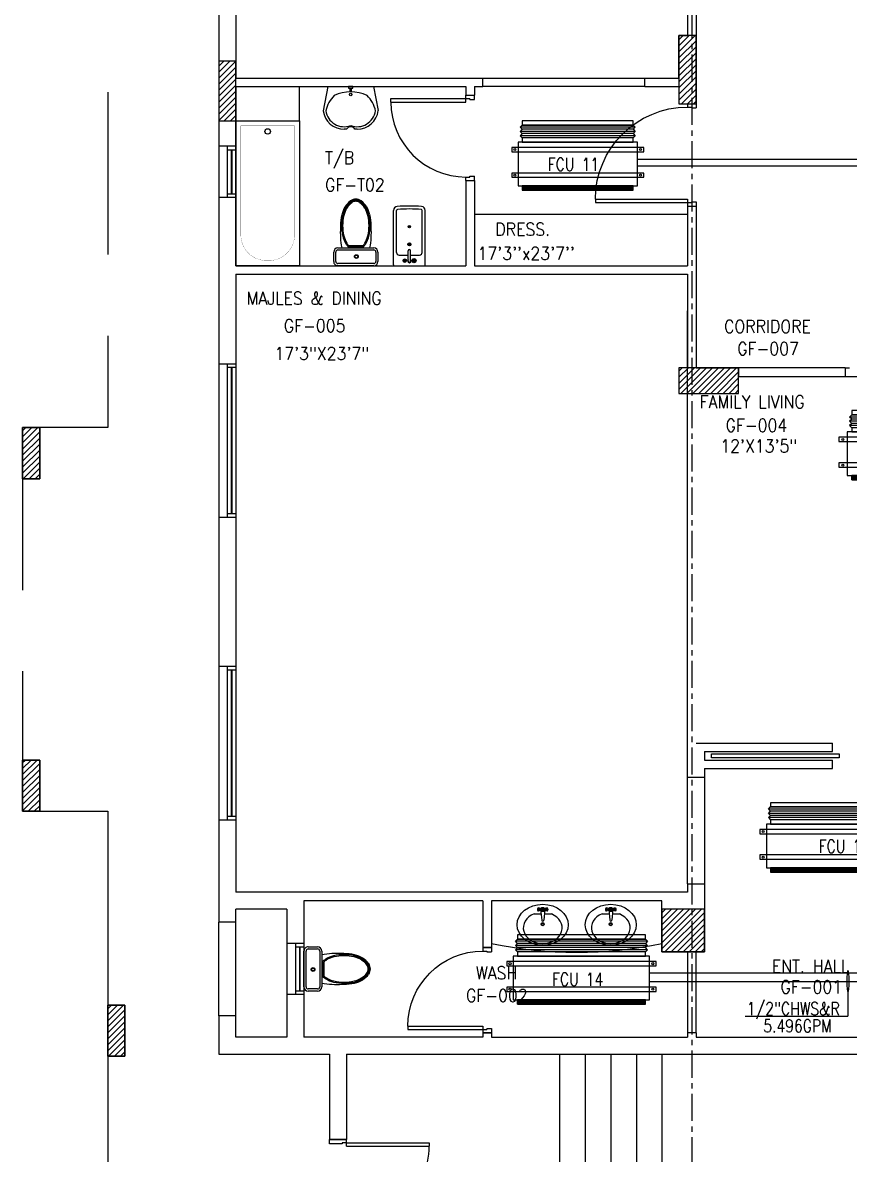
# Model space of a CAD drawing. Header units: millimetres. Extents: x -1288794 to 2153086, y -2701644 to -1335282.
# Drawn here: x 1503842 to 1513541, y -1490744 to -1477468 of the extents above; entities that cross this region are included whole.
import ezdxf

# ---------------------------------------------------------------- set-up
doc = ezdxf.new("R2010")
doc.units = ezdxf.units.MM
doc.header["$LTSCALE"] = 100
doc.linetypes.add('CENTER', pattern=[50.8, 31.75, -6.35, 6.35, -6.35])
doc.linetypes.add('DASHED2', pattern=[9.525, 6.35, -3.175])
for name, color, linetype in [('A-ANNO-TEXT', 8, 'Continuous'), ('A-DOOR', 4, 'Continuous'), ('A-FLOR-OVHD', 4, 'DASHED2'), ('A-FLOR-PFIX', 8, 'Continuous'), ('A-FLOR-SPCL', 8, 'Continuous'), ('A-GLAZ', 5, 'Continuous'), ('A-GRID', 253, 'CENTER'), ('A-WALL-FULL', 8, 'Continuous'), ('AC-CHILLED WATER TEXT', 41, 'Continuous'), ('AC-CHR', 60, 'Continuous'), ('AC-CHS', 30, 'Continuous'), ('AC-SAD TEXT', 3, 'Continuous'), ('FCU-AC', 160, 'Continuous'), ('S-COL- HACT.', 9, 'Continuous'), ('S-COL.', 8, 'Continuous')]:
    doc.layers.add(name, color=color, linetype=linetype)
doc.styles.add('ROMANS', font='romans.shx', dxfattribs={"width": 0.8})
doc.styles.add('SIMPLEX', font='simplex.shx', dxfattribs={"width": 0.8})
pattern_1 = [(45, (2628196.87, -1109556.65), (-35.355339, 35.355339), [])]

# ---------------------------------------------------------------- blocks, each defined once
blk = doc.blocks.new('D-200-DOUBLE')
for p, q in [((40, 200), (40, 1170)), ((40, 1170), (80, 1170)), ((80, 200), (80, 1170)), ((1920, 200), (1920, 1170)), ((1920, 1170), (1960, 1170)), ((1960, 200), (1960, 1170)), ((80, 200), (0, 200)), ((0, 200), (0, 0)), ((40, 200), (40, 148)), ((40, 148), (50, 148)), ((50, 148), (50, 0)), ((1920, 200), (1960, 200)), ((1950, 148), (1950, 0)), ((1960, 148), (1950, 148)), ((2000, 200), (1960, 200)), ((1960, 200), (1960, 148)), ((2000, 200), (2000, 0)), ((50, 0), (0, 0)), ((2000, 0), (1950, 0))]:
    blk.add_line(p, q)
at = {"linetype": 'Continuous'}
for centre, start, end in [((73, 242), 357.4314, 89.5378), ((1927, 242), 90.4622, 182.5686)]:
    blk.add_arc(centre, 928, start, end, dxfattribs=at)
blk = doc.blocks.new('D-120-R1')
for p, q in [((-80, 1180), (-40, 1180)), ((-80, 1180), (-80, 100)), ((-40, 1180), (-40, 55)), ((-1200, 100), (-1160, 100)), ((-1200, 100), (-1200, 0)), ((-1160, 100), (-1160, 55)), ((-1160, 55), (-1150, 55)), ((-1150, 55), (-1150, 0)), ((-80, 100), (0, 100)), ((-50, 55), (-40, 55)), ((-50, 55), (-50, 0)), ((-50, 0), (0, 0)), ((0, 100), (0, 0)), ((-1200, 0), (-1150, 0))]:
    blk.add_line(p, q)
at = {"linetype": 'Continuous'}
blk.add_arc((-80, 100), 1080, 90, 180, dxfattribs=at)
blk = doc.blocks.new('D-100-R1')
for p, q in [((-80, 980), (-80, 100)), ((-80, 980), (-40, 980)), ((-40, 980), (-40, 55)), ((-1000, 100), (-1000, 0)), ((-1000, 100), (-960, 100)), ((-960, 100), (-960, 55)), ((-960, 55), (-950, 55)), ((-950, 55), (-950, 0)), ((-80, 100), (0, 100)), ((-50, 55), (-50, 0)), ((-50, 55), (-40, 55)), ((-50, 0), (0, 0)), ((0, 100), (0, 0)), ((-1000, 0), (-950, 0))]:
    blk.add_line(p, q)
at = {"linetype": 'Continuous'}
blk.add_arc((-80, 100), 880, 90, 180, dxfattribs=at)
blk = doc.blocks.new('WC-1')
for p, q in [((-210, 0), (210, 0)), ((-260, -160), (-260, -50)), ((-235, -160), (-235, -50)), ((-210, -25), (210, -25)), ((235, -50), (235, -160)), ((260, -50), (260, -160)), ((210, -185), (-210, -185)), ((210, -210), (-210, -210)), ((91, -223), (-91, -223)), ((86, -235), (-86, -235))]:
    blk.add_line(p, q)
for radius in [22.1, 17.1]:
    blk.add_circle((-6, -107), radius)
for centre, radius, start, end in [((-210, -50), 50, 90, 180), ((-210, -50), 25, 90, 180), ((210, -50), 50, 360, 90), ((210, -50), 25, 360, 90), ((-210, -160), 50, 180, 270), ((-210, -160), 25, 180, 270), ((722, -383), 904, 168.9529, 184.0632), ((178, -428), 341, 149.8586, 166.4766), ((178, -428), 328, 149.8586, 166.4766), ((69, -365), 214, 138.4152, 149.8586), ((69, -365), 201, 139.9943, 149.8586), ((-69, -365), 201, 30.1414, 40.0057), ((-69, -365), 214, 30.1414, 41.5848), ((-178, -428), 328, 13.5234, 30.1414), ((-178, -428), 341, 13.5234, 30.1414), ((210, -160), 25, 270, 360), ((210, -160), 50, 270, 360), ((352, -470), 520, 166.4766, 180), ((352, -470), 507, 166.4766, 180), ((-352, -470), 507, 360, 13.5234), ((-352, -470), 520, 360, 13.5234), ((352, -470), 532, 177.5541, 180), ((352, -470), 532, 180, 193.5234), ((352, -470), 520, 180, 193.5234), ((352, -470), 507, 180, 193.5234), ((-352, -470), 507, 346.4766, 360), ((-352, -470), 520, 346.4766, 360), ((-352, -470), 532, 346.4766, 360), ((-352, -470), 532, 360, 2.4459), ((178, -512), 353, 193.5234, 210.1414), ((178, -512), 341, 193.5234, 210.1414), ((178, -512), 328, 193.5234, 210.1414), ((-178, -512), 328, 329.8586, 346.4766), ((-178, -512), 341, 329.8586, 346.4766), ((-178, -512), 353, 329.8586, 346.4766), ((69, -575), 226, 210.1414, 234.4972), ((69, -575), 214, 210.1414, 234.4972), ((69, -575), 201, 210.1414, 234.4972), ((0, -672), 108, 234.4972, 270), ((0, -672), 95.9, 234.4972, 270), ((0, -672), 83.4, 234.4972, 270), ((0, -672), 83.4, 270, 305.5028), ((0, -672), 95.9, 270, 305.5028), ((0, -672), 108, 270, 305.5028), ((-69, -575), 201, 305.5028, 329.8586), ((-69, -575), 214, 305.5028, 329.8586), ((-69, -575), 226, 305.5028, 329.8586)]:
    blk.add_arc(centre, radius, start, end)
at = {"linetype": 'Continuous', "ltscale": 50}
blk.add_arc((-722, -383), 904, 355.9368, 11.0471, dxfattribs=at)
blk = doc.blocks.new('BIDET-1')
for p, q in [((175, 0), (-175, 0)), ((-185, -10), (-185, -649)), ((-15, -125), (-120, -125)), ((-39, -59), (-69, -59)), ((-54, -44), (-54, -74)), ((-15, -54), (-15, -174)), ((15, -54), (15, -174)), ((120, -125), (15, -125)), ((39, -59), (69, -59)), ((54, -44), (54, -74)), ((185, -10), (185, -649)), ((-150, -155), (-150, -649)), ((12, -250), (-12, -250)), ((-9, -259), (9, -241)), ((-9, -241), (9, -259)), ((0, -238), (0, -262)), ((150, -155), (150, -649))]:
    blk.add_line(p, q)
for centre, radius in [((-54, -59), 25), ((-54, -59), 20), ((-54, -59), 15.2), ((-54, -59), 10.2), ((54, -59), 20), ((54, -59), 15.2), ((54, -59), 10.2), ((0, -250), 17.5), ((0, -250), 12.5), ((0, -457), 12.5), ((0, -457), 10)]:
    blk.add_circle(centre, radius)
for centre, radius, start, end in [((-175, -10), 10, 90, 180), ((175, -10), 10, 0, 90), ((-120, -155), 30, 90, 180), ((0, -54), 20, 318.5904, 221.4096), ((0, -54), 15, 0, 180), ((120, -155), 30, 0, 90), ((0, -174), 15, 180, 0), ((-140, -649), 45, 180, 265.2062), ((-140, -649), 10, 180, 265.2062), ((0, 1020), 1685, 265.2062, 274.7938), ((140, -649), 10, 274.7938, 0), ((140, -649), 45, 274.7938, 0), ((0, 1020), 1720, 265.2062, 274.7938)]:
    blk.add_arc(centre, radius, start, end)
blk = doc.blocks.new('LAV-4')
for p, q in [((-266, 0), (-322, -283)), ((-266, 0), (268, 0)), ((268, 0), (324, -280)), ((-48, -500), (-75, -500)), ((75, -500), (50, -500))]:
    blk.add_line(p, q)
for points in [[(-25, 0), (-25, -18), (25, -18), (25, 0)], [(-9, -20), (-9, -57), (8, -57), (8, -20)]]:
    blk.add_lwpolyline(points, close=True)
blk.add_circle((0, -91), 15.4)
for centre, radius, start, end in [((74, -366), 375, 135.3333, 167.1432), ((0, -539), 477, 66.1261, 113.874), ((-74, -366), 375, 12.5199, 44.6667), ((-75, -250), 250, 187.6784, 270), ((-75, -250), 220, 188.5814, 289.9523), ((75, -250), 220, 250.0878, 350.8515), ((75, -250), 250, 270, 353.0121), ((1, -527), 55.9, 28.7827, 151.2173), ((50, -499), 0, 238.1883, 0)]:
    blk.add_arc(centre, radius, start, end)
blk = doc.blocks.new('BT-2')
blk.add_lwpolyline([(0, 750), (1700, 750), (1700, 0), (0, 0)], close=True)
at = {"const_width": 2}
blk.add_lwpolyline([(60, 690), (1340, 690, -0.414214), (1640, 390), (1640, 360, -0.414214), (1340, 60), (60, 60)], format="xyb", close=True, dxfattribs=at)
blk.add_circle((125, 375), 31.9)
blk = doc.blocks.new('W-180')
for p, q in [((1800, 100), (0, 100)), ((1800, 0), (0, 0)), ((40, 0), (40, 100)), ((1760, 100), (1760, 0))]:
    blk.add_line(p, q)
at = {"linetype": 'Continuous'}
for p, q in [((1760, 53), (40, 53)), ((1760, 47), (40, 47))]:
    blk.add_line(p, q, dxfattribs=at)
blk = doc.blocks.new('W-60')
for p, q in [((600, 100), (0, 100)), ((600, 0), (0, 0)), ((40, 0), (40, 100)), ((560, 100), (560, 0))]:
    blk.add_line(p, q)
at = {"linetype": 'Continuous'}
for p, q in [((560, 53), (40, 53)), ((560, 47), (40, 47))]:
    blk.add_line(p, q, dxfattribs=at)
blk = doc.blocks.new('LAV-2')
for p, q in [((-21, 393), (-55, 399)), ((-1, 363), (-1, 399)), ((53, 399), (20, 393)), ((-102, 330), (-23, 330)), ((-21, 369), (-55, 363)), ((-24, 385), (-49, 381)), ((-24, 377), (-49, 381)), ((-25, 381), (-13, 258)), ((-19, 381), (17, 381)), ((23, 381), (11, 257)), ((53, 363), (20, 369)), ((21, 329), (101, 329)), ((47, 381), (23, 385)), ((47, 381), (23, 376))]:
    blk.add_line(p, q)
for centre, radius in [((-1, 381), 24), ((-1, 381), 18), ((-1, 209), 18), ((-1, 209), 13.2)]:
    blk.add_circle(centre, radius)
blk.add_arc((-1, 257), 12, 179.8053, 359.8053)
for centre, major_axis, ratio in [((-1, 202), (-300, 1), 0.8), ((53, 381), (0.1, 18), 0.333333)]:
    blk.add_ellipse(centre, major_axis=major_axis, ratio=ratio)
at = {"extrusion": (0, 0, -1)}
blk.add_ellipse((-55, 381), major_axis=(0.1, 18), ratio=0.333333, dxfattribs=at)
blk.add_ellipse((-1, 166), major_axis=(-228, 1), ratio=0.8, start_param=5.174, end_param=10.533963)
for points, knots in [([(-55, 365), (-55, 366), (-55, 366), (-55, 366), (-55, 366), (-56, 367), (-56, 368), (-57, 370), (-57, 371), (-58, 374), (-58, 375), (-58, 379), (-58, 381), (-58, 386), (-58, 388), (-57, 392), (-57, 393), (-56, 394), (-56, 395), (-55, 396), (-55, 396), (-55, 396), (-55, 397), (-55, 397)], [3.378318, 3.378318, 3.378318, 3.378318, 3.519844, 3.519844, 3.66137, 3.66137, 3.925951, 3.925951, 4.190531, 4.190531, 4.455112, 4.455112, 4.86737, 4.86737, 5.279628, 5.279628, 5.565785, 5.565785, 5.785568, 5.785568, 5.957, 5.957, 6.04646, 6.04646, 6.04646, 6.04646]), ([(-55, 397), (-55, 397), (-54, 396), (-54, 396), (-54, 396), (-53, 395), (-53, 394), (-52, 392), (-52, 391), (-52, 388), (-51, 387), (-51, 383), (-51, 381), (-51, 376), (-52, 374), (-52, 370), (-53, 369), (-53, 368), (-54, 367), (-54, 366), (-54, 366), (-55, 366), (-55, 365), (-55, 365)], [0.236726, 0.236726, 0.236726, 0.236726, 0.378252, 0.378252, 0.519778, 0.519778, 0.784358, 0.784358, 1.048939, 1.048939, 1.313519, 1.313519, 1.725777, 1.725777, 2.138035, 2.138035, 2.424192, 2.424192, 2.643976, 2.643976, 2.815407, 2.815407, 2.904867, 2.904867, 2.904867, 2.904867]), ([(53, 396), (53, 396), (53, 396), (53, 396), (53, 395), (52, 394), (52, 394), (51, 392), (51, 390), (50, 388), (50, 386), (50, 383), (50, 380), (50, 376), (50, 373), (51, 370), (51, 369), (52, 367), (52, 367), (53, 366), (53, 365), (53, 365), (53, 365), (53, 365)], [0.236726, 0.236726, 0.236726, 0.236726, 0.378252, 0.378252, 0.519778, 0.519778, 0.784358, 0.784358, 1.048939, 1.048939, 1.313519, 1.313519, 1.725777, 1.725777, 2.138035, 2.138035, 2.424192, 2.424192, 2.643976, 2.643976, 2.815407, 2.815407, 2.904867, 2.904867, 2.904867, 2.904867]), ([(53, 365), (53, 365), (53, 365), (54, 366), (54, 366), (55, 367), (55, 368), (56, 370), (56, 371), (56, 373), (57, 375), (57, 379), (57, 381), (57, 386), (56, 388), (56, 391), (55, 392), (55, 394), (54, 395), (54, 396), (54, 396), (54, 396), (53, 396), (53, 396)], [3.378318, 3.378318, 3.378318, 3.378318, 3.519844, 3.519844, 3.66137, 3.66137, 3.925951, 3.925951, 4.190531, 4.190531, 4.455112, 4.455112, 4.86737, 4.86737, 5.279628, 5.279628, 5.565785, 5.565785, 5.785568, 5.785568, 5.957, 5.957, 6.04646, 6.04646, 6.04646, 6.04646])]:
    blk.add_open_spline(points, degree=3, knots=knots)
blk = doc.blocks.new('fcu 3.5 tr')
at = {"layer": 'FCU-AC'}
h = blk.add_hatch(dxfattribs=at)
h.set_pattern_fill('NET', color=3)
h.paths.add_polyline_path([(100970, -1580238), (99070, -1580238), (99070, -1580288), (100970, -1580288)])
for p, q in [((99045, -1579550), (99070, -1579525)), ((100995, -1579550), (99045, -1579550)), ((99045, -1579550), (99070, -1579575)), ((99045, -1579600), (99070, -1579575)), ((100970, -1579525), (99070, -1579525)), ((100970, -1579575), (99070, -1579575)), ((100970, -1579575), (99070, -1579575)), ((100995, -1579550), (100970, -1579525)), ((100995, -1579550), (100970, -1579575)), ((100995, -1579600), (100970, -1579575)), ((100995, -1579600), (99045, -1579600)), ((99045, -1579600), (99070, -1579625)), ((99045, -1579650), (99070, -1579625)), ((100995, -1579650), (99045, -1579650)), ((99045, -1579650), (99070, -1579675)), ((100970, -1579625), (99070, -1579625)), ((100970, -1579625), (99070, -1579625)), ((100995, -1579600), (100970, -1579625)), ((100995, -1579650), (100970, -1579625)), ((100995, -1579650), (100970, -1579675))]:
    blk.add_line(p, q, dxfattribs=at)
at = {"layer": 'FCU-AC', "color": 1}
for p, q in [((100970, -1579475), (99070, -1579475)), ((99070, -1579475), (99070, -1579525)), ((99070, -1579525), (100970, -1579525)), ((100970, -1579525), (100970, -1579475)), ((100970, -1579675), (99070, -1579675)), ((99070, -1579675), (99070, -1579725)), ((100970, -1579725), (100970, -1579675)), ((99070, -1579725), (100970, -1579725))]:
    blk.add_line(p, q, dxfattribs=at)
at = {"layer": 'FCU-AC', "color": 6}
for points in [[(98945, -1579838), (101095, -1579838), (101095, -1579788), (98945, -1579788)], [(98945, -1580138), (101095, -1580138), (101095, -1580088), (98945, -1580088)]]:
    blk.add_lwpolyline(points, close=True, dxfattribs=at)
at = {"layer": 'FCU-AC'}
blk.add_lwpolyline([(99020, -1580238), (101020, -1580238), (101020, -1579725), (99020, -1579725)], close=True, dxfattribs=at)
at = {"layer": 'FCU-AC', "color": 3}
blk.add_lwpolyline([(99070, -1580288), (100970, -1580288), (100970, -1580238), (99070, -1580238)], close=True, dxfattribs=at)
at = {"layer": 'FCU-AC', "color": 6}
for centre in [(98982, -1579813), (101057, -1579813), (98982, -1580113), (101057, -1580113)]:
    blk.add_circle(centre, 12.5, dxfattribs=at)
blk = doc.blocks.new('fcu 2.5 tr')
h = blk.add_hatch()
h.set_pattern_fill('NET', color=3)
h.paths.add_polyline_path([(83172, -1587743), (81672, -1587743), (81672, -1587793), (83172, -1587793)])
at = {"layer": 'FCU-AC', "color": 1}
for p, q in [((83172, -1586980), (81672, -1586980)), ((81672, -1586980), (81672, -1587030)), ((83172, -1587030), (83172, -1586980)), ((81672, -1587030), (83172, -1587030)), ((83172, -1587180), (81672, -1587180)), ((81672, -1587180), (81672, -1587230)), ((81672, -1587230), (83172, -1587230)), ((83172, -1587230), (83172, -1587180))]:
    blk.add_line(p, q, dxfattribs=at)
at = {"layer": 'FCU-AC'}
for p, q in [((81672, -1587030), (81647, -1587055)), ((83197, -1587055), (81647, -1587055)), ((81672, -1587080), (81647, -1587055)), ((81672, -1587080), (81647, -1587105)), ((83197, -1587105), (81647, -1587105)), ((81672, -1587130), (81647, -1587105)), ((81672, -1587130), (81647, -1587155)), ((83197, -1587155), (81647, -1587155)), ((81672, -1587180), (81647, -1587155)), ((83172, -1587030), (81672, -1587030)), ((83172, -1587080), (81672, -1587080)), ((83172, -1587080), (81672, -1587080)), ((83172, -1587130), (81672, -1587130)), ((83172, -1587130), (81672, -1587130)), ((83197, -1587055), (83172, -1587030)), ((83197, -1587055), (83172, -1587080)), ((83197, -1587105), (83172, -1587080)), ((83197, -1587105), (83172, -1587130)), ((83197, -1587155), (83172, -1587130)), ((83197, -1587155), (83172, -1587180))]:
    blk.add_line(p, q, dxfattribs=at)
blk.add_lwpolyline([(81622, -1587743), (83222, -1587743), (83222, -1587230), (81622, -1587230)], close=True, dxfattribs=at)
at = {"layer": 'FCU-AC', "color": 6}
for points in [[(81547, -1587343), (83297, -1587343), (83297, -1587293), (81547, -1587293)], [(81547, -1587643), (83297, -1587643), (83297, -1587593), (81547, -1587593)]]:
    blk.add_lwpolyline(points, close=True, dxfattribs=at)
at = {"layer": 'FCU-AC', "color": 3}
blk.add_lwpolyline([(81672, -1587793), (83172, -1587793), (83172, -1587743), (81672, -1587743)], close=True, dxfattribs=at)
at = {"layer": 'FCU-AC', "color": 6}
for centre in [(81584, -1587318), (83259, -1587318), (81584, -1587618), (83259, -1587618)]:
    blk.add_circle(centre, 12.5, dxfattribs=at)
blk = doc.blocks.new('fcu 2 tr')
h = blk.add_hatch()
h.set_pattern_fill('NET', color=3)
h.paths.add_polyline_path([(80954, -1588493), (79654, -1588493), (79654, -1588543), (80954, -1588543)])
at = {"layer": 'FCU-AC'}
for p, q in [((79654, -1587780), (79629, -1587805)), ((80979, -1587805), (79629, -1587805)), ((79654, -1587830), (79629, -1587805)), ((80954, -1587780), (79654, -1587780)), ((80954, -1587780), (80979, -1587805)), ((80954, -1587830), (80979, -1587805)), ((79654, -1587830), (79629, -1587855)), ((80979, -1587855), (79629, -1587855)), ((79654, -1587880), (79629, -1587855)), ((79654, -1587880), (79629, -1587905)), ((80979, -1587905), (79629, -1587905)), ((79654, -1587930), (79629, -1587905)), ((80954, -1587830), (79654, -1587830)), ((80954, -1587830), (79654, -1587830)), ((80954, -1587880), (79654, -1587880)), ((80954, -1587880), (79654, -1587880)), ((80954, -1587830), (80979, -1587855)), ((80954, -1587880), (80979, -1587855)), ((80954, -1587880), (80979, -1587905)), ((80954, -1587930), (80979, -1587905))]:
    blk.add_line(p, q, dxfattribs=at)
at = {"layer": 'FCU-AC', "color": 1}
for p, q in [((80954, -1587730), (79654, -1587730)), ((79654, -1587730), (79654, -1587780)), ((79654, -1587780), (80954, -1587780)), ((80954, -1587780), (80954, -1587730)), ((80954, -1587930), (79654, -1587930)), ((79654, -1587930), (79654, -1587980)), ((80954, -1587980), (80954, -1587930)), ((79654, -1587980), (80954, -1587980))]:
    blk.add_line(p, q, dxfattribs=at)
at = {"layer": 'FCU-AC', "color": 6}
for points in [[(79529, -1588093), (81079, -1588093), (81079, -1588043), (79529, -1588043)], [(79529, -1588393), (81079, -1588393), (81079, -1588343), (79529, -1588343)]]:
    blk.add_lwpolyline(points, close=True, dxfattribs=at)
at = {"layer": 'FCU-AC'}
blk.add_lwpolyline([(79604, -1588493), (81004, -1588493), (81004, -1587980), (79604, -1587980)], close=True, dxfattribs=at)
at = {"layer": 'FCU-AC', "color": 3}
blk.add_lwpolyline([(79654, -1588543), (80954, -1588543), (80954, -1588493), (79654, -1588493)], close=True, dxfattribs=at)
at = {"layer": 'FCU-AC', "color": 6}
for centre in [(79566, -1588068), (81041, -1588068), (79566, -1588368), (81041, -1588368)]:
    blk.add_circle(centre, 12.5, dxfattribs=at)
blk = doc.blocks.new('fcu-1    1.5 tr')
h = blk.add_hatch()
h.set_pattern_fill('NET', color=3)
h.paths.add_polyline_path([(78733, -1589179), (77733, -1589179), (77733, -1589229), (78733, -1589229)])
at = {"color": 3}
blk.add_lwpolyline([(77733, -1589229), (78733, -1589229), (78733, -1589179), (77733, -1589179)], close=True, dxfattribs=at)
at = {"layer": 'FCU-AC', "color": 5}
for p, q in [((77733, -1588466), (77708, -1588491)), ((78758, -1588491), (78733, -1588466)), ((78758, -1588491), (77708, -1588491)), ((77733, -1588516), (77708, -1588491)), ((77733, -1588516), (77708, -1588541)), ((78758, -1588541), (77708, -1588541)), ((77733, -1588566), (77708, -1588541)), ((77733, -1588566), (77708, -1588591)), ((78758, -1588591), (77708, -1588591)), ((77733, -1588616), (77708, -1588591)), ((78733, -1588516), (77733, -1588516)), ((78733, -1588566), (77733, -1588566)), ((78758, -1588491), (78733, -1588516)), ((78758, -1588541), (78733, -1588516)), ((78758, -1588541), (78733, -1588566)), ((78758, -1588591), (78733, -1588566)), ((78758, -1588591), (78733, -1588616))]:
    blk.add_line(p, q, dxfattribs=at)
at = {"layer": 'FCU-AC', "color": 1}
for p, q in [((78733, -1588416), (77733, -1588416)), ((77733, -1588416), (77733, -1588466)), ((77733, -1588466), (78733, -1588466)), ((78733, -1588466), (78733, -1588416)), ((78733, -1588616), (77733, -1588616)), ((77733, -1588616), (77733, -1588666)), ((78733, -1588666), (78733, -1588616)), ((77733, -1588666), (78733, -1588666))]:
    blk.add_line(p, q, dxfattribs=at)
at = {"layer": 'FCU-AC'}
for p, q in [((78733, -1588466), (77733, -1588466)), ((78788, -1588666), (77678, -1588666)), ((77678, -1588666), (77678, -1589179)), ((78788, -1589179), (78788, -1588666)), ((77678, -1589179), (78788, -1589179))]:
    blk.add_line(p, q, dxfattribs=at)
at = {"layer": 'FCU-AC', "color": 2}
for p, q in [((78733, -1588516), (77733, -1588516)), ((78733, -1588566), (77733, -1588566))]:
    blk.add_line(p, q, dxfattribs=at)
at = {"layer": 'FCU-AC', "color": 6}
for points in [[(77583, -1588779), (78883, -1588779), (78883, -1588729), (77583, -1588729)], [(77583, -1589079), (78883, -1589079), (78883, -1589029), (77583, -1589029)]]:
    blk.add_lwpolyline(points, close=True, dxfattribs=at)
for centre in [(77629, -1588755), (78837, -1588755), (77629, -1589055), (78837, -1589055)]:
    blk.add_circle(centre, 12.5, dxfattribs=at)

msp = doc.modelspace()

# ---------------------------------------------------------------- hatches: boundary and pattern name
at = {"layer": 'S-COL- HACT.', "linetype": 'Continuous', "ltscale": 3}
h = msp.add_hatch(dxfattribs=at)
h.set_pattern_fill('ANSI31', color=256, scale=400, style=0)
h.set_pattern_definition(pattern_1)
h.paths.add_polyline_path([(1511741.7, -1478418.6), (1511741.7, -1477618.6), (1511541.7, -1477618.6), (1511541.7, -1478418.6)])
h = msp.add_hatch(dxfattribs=at)
h.set_pattern_fill('ANSI31', color=256, scale=400, style=0)
h.set_pattern_definition(pattern_1)
h.paths.add_polyline_path([(1506141.7, -1477918.6), (1506141.7, -1478618.6), (1506341.7, -1478618.6), (1506341.7, -1477918.6)])
h = msp.add_hatch(dxfattribs=at)
h.set_pattern_fill('ANSI31', color=256, scale=400, style=0)
h.set_pattern_definition(pattern_1)
h.paths.add_polyline_path([(1512241.7, -1481518.6), (1511541.7, -1481518.6), (1511541.7, -1481818.6), (1512241.7, -1481818.6)])
h = msp.add_hatch(dxfattribs=at)
h.set_pattern_fill('ANSI31', color=256, scale=400, style=0)
h.set_pattern_definition(pattern_1)
h.paths.add_polyline_path([(1503841.7, -1482218.6), (1503841.7, -1482818.6), (1504041.7, -1482818.6), (1504041.7, -1482218.6)])
h = msp.add_hatch(dxfattribs=at)
h.set_pattern_fill('ANSI31', color=256, scale=400, style=0)
h.set_pattern_definition(pattern_1)
h.paths.add_polyline_path([(1503841.7, -1486118.6), (1503841.7, -1486718.6), (1504041.7, -1486718.6), (1504041.7, -1486118.6)])
h = msp.add_hatch(dxfattribs=at)
h.set_pattern_fill('ANSI31', color=256, scale=400, style=0)
h.set_pattern_definition(pattern_1)
h.paths.add_polyline_path([(1511341.7, -1488368.6), (1511841.7, -1488368.6), (1511841.7, -1487868.6), (1511341.7, -1487868.6)])
h = msp.add_hatch(dxfattribs=at)
h.set_pattern_fill('ANSI31', color=256, scale=400, style=0)
h.set_pattern_definition(pattern_1)
h.paths.add_polyline_path([(1511341.7, -1488368.6), (1511841.7, -1488368.6), (1511841.7, -1487868.6), (1511341.7, -1487868.6)])
h = msp.add_hatch(dxfattribs=at)
h.set_pattern_fill('ANSI31', color=256, scale=400, style=0)
h.set_pattern_definition(pattern_1)
h.paths.add_polyline_path([(1504841.7, -1488993.6), (1504841.7, -1489593.6), (1505041.7, -1489593.6), (1505041.7, -1488993.6)])

# ---------------------------------------------------------------- linework, layer by layer
for p, q in [((1506341.7, -1478118.6), (1508978.2, -1478118.6)), ((1511641.7, -1479718.6), (1509141.7, -1479718.6)), ((1509141.7, -1480318.6), (1511641.7, -1480318.6)), ((1511641.7, -1486318.6), (1511641.7, -1480850))]:
    msp.add_line(p, q)
at = {"layer": 'A-DOOR', "ltscale": 3}
msp.add_lwpolyline([(1511921.6, -1486093.6), (1511921.6, -1486043.6), (1513421.6, -1486043.6), (1513421.6, -1486093.6), (1511921.6, -1486093.6)], dxfattribs=at)
at = {"layer": 'A-FLOR-OVHD', "linetype": 'Continuous', "ltscale": 3}
for p, q in [((1509241.7, -1478118.6), (1511141.7, -1478118.6)), ((1511141.7, -1478218.6), (1509241.7, -1478218.6)), ((1513491.7, -1481518.6), (1512241.7, -1481518.6)), ((1512241.7, -1481618.6), (1513491.7, -1481618.6)), ((1511641.7, -1487568.6), (1511641.7, -1486318.6)), ((1511841.7, -1486318.6), (1511841.7, -1487568.6)), ((1503841.7, -1486718.6), (1504841.7, -1486718.6)), ((1503841.7, -1486718.6), (1504841.7, -1486718.6)), ((1504841.7, -1486718.6), (1504841.7, -1496418.6)), ((1504841.7, -1486718.6), (1504841.7, -1496418.6)), ((1511641.7, -1488368.6), (1511641.7, -1489318.6)), ((1511741.7, -1489318.6), (1511741.7, -1488368.6))]:
    msp.add_line(p, q, dxfattribs=at)
at = {"layer": 'A-FLOR-OVHD', "ltscale": 3}
msp.add_lwpolyline([(1527441.7, -1472568.6), (1519041.7, -1472568.6), (1519041.7, -1473868.6), (1517741.7, -1473868.6), (1517741.7, -1472568.6), (1513441.7, -1472568.6), (1513441.7, -1472968.6), (1511741.7, -1472968.6), (1511741.7, -1472568.6), (1504841.7, -1472568.6), (1504841.7, -1482218.6), (1503841.7, -1482218.6), (1503841.7, -1486718.6)], dxfattribs=at)
at = {"layer": 'A-FLOR-PFIX', "ltscale": 3}
msp.add_line((1507091.7, -1478618.6), (1507091.7, -1478218.6), dxfattribs=at)
at = {"layer": 'A-FLOR-SPCL', "ltscale": 3}
for p, q in [((1510141.7, -1489568.6), (1510141.7, -1491568.6)), ((1510441.7, -1489568.6), (1510441.7, -1491568.6)), ((1510741.7, -1489568.6), (1510741.7, -1491568.6)), ((1511041.7, -1489568.6), (1511041.7, -1491568.6)), ((1511341.7, -1489568.6), (1511341.7, -1491568.6))]:
    msp.add_line(p, q, dxfattribs=at)
msp.add_arc((1510341.7, -1483551.9), 4821.5, 258.02979, 281.97021, dxfattribs=at)
at = {"layer": 'A-GLAZ', "ltscale": 3}
for p, q in [((1506141.7, -1478918.6), (1506141.7, -1479518.6)), ((1506141.7, -1481468.6), (1506141.7, -1483268.6)), ((1506141.7, -1485018.6), (1506141.7, -1486818.6)), ((1506141.7, -1489118.6), (1506141.7, -1488018.6)), ((1506341.7, -1489118.6), (1506341.7, -1488018.6)), ((1506941.7, -1488268.6), (1506941.7, -1488868.6))]:
    msp.add_line(p, q, dxfattribs=at)
at = {"layer": 'A-GRID', "ltscale": 0.1}
msp.add_line((1511691.7, -1465142.6), (1511691.7, -1513277), dxfattribs=at)
at = {"layer": 'A-WALL-FULL', "ltscale": 3}
for p, q in [((1511641.7, -1474768.6), (1511641.7, -1477618.6)), ((1506141.7, -1476693.6), (1506141.7, -1478918.6)), ((1506341.7, -1476693.6), (1506341.7, -1478118.6)), ((1511741.7, -1476768.6), (1511741.7, -1478418.6)), ((1506341.7, -1478118.6), (1509241.7, -1478118.6)), ((1509241.7, -1478218.6), (1509241.7, -1478118.6)), ((1511141.7, -1478118.6), (1511541.7, -1478118.6)), ((1511141.7, -1478218.6), (1511141.7, -1478118.6)), ((1506341.7, -1478218.6), (1509041.7, -1478218.6)), ((1506341.7, -1478218.6), (1506341.7, -1478918.6)), ((1509041.7, -1478218.6), (1509041.7, -1478318.6)), ((1509141.7, -1478218.6), (1509241.7, -1478218.6)), ((1509141.7, -1478218.6), (1509141.7, -1478318.6)), ((1511141.7, -1478218.6), (1511541.7, -1478218.6)), ((1509041.7, -1478318.6), (1509141.7, -1478318.6)), ((1511641.7, -1478418.6), (1511741.7, -1478418.6)), ((1506341.7, -1478918.6), (1506141.7, -1478918.6)), ((1509041.7, -1479318.6), (1509141.7, -1479318.6)), ((1509041.7, -1479318.6), (1509041.7, -1480318.6)), ((1509141.7, -1479318.6), (1509141.7, -1480318.6)), ((1506141.7, -1479518.6), (1506141.7, -1480218.6)), ((1506341.7, -1479518.6), (1506141.7, -1479518.6)), ((1506341.7, -1479518.6), (1506341.7, -1480318.6)), ((1511641.7, -1479618.6), (1511741.7, -1479618.6)), ((1511641.7, -1479618.6), (1511641.7, -1480318.6)), ((1511741.7, -1479618.6), (1511741.7, -1481518.6)), ((1506141.7, -1480218.6), (1506141.7, -1480218.6)), ((1506141.7, -1480218.6), (1506141.7, -1481468.6)), ((1506341.7, -1480318.6), (1509041.7, -1480318.6)), ((1506341.7, -1480418.6), (1511641.7, -1480418.6)), ((1506341.7, -1480418.6), (1506341.7, -1481468.6)), ((1511641.7, -1480418.6), (1511641.7, -1481518.6)), ((1506141.7, -1481468.6), (1506341.7, -1481468.6)), ((1506141.7, -1481468.6), (1506341.7, -1481468.6)), ((1511741.7, -1481518.6), (1512241.7, -1481518.6)), ((1512241.7, -1481518.6), (1512241.7, -1481618.6)), ((1513491.7, -1481518.6), (1513541.7, -1481518.6)), ((1513491.7, -1481518.6), (1513491.7, -1481618.6)), ((1513491.7, -1481618.6), (1515441.7, -1481618.6)), ((1504041.7, -1482218.6), (1503841.7, -1482218.6)), ((1503841.7, -1482218.6), (1503841.7, -1482818.6, 0)), ((1504041.7, -1482818.6), (1504041.7, -1482218.6)), ((1503841.7, -1482818.6, 0), (1504041.7, -1482818.6)), ((1506141.7, -1483268.6), (1506341.7, -1483268.6)), ((1506141.7, -1483268.6), (1506141.7, -1485018.6)), ((1506341.7, -1483268.6), (1506341.7, -1485018.6)), ((1506141.7, -1485018.6), (1506341.7, -1485018.6)), ((1511741.7, -1485918.6), (1513341.7, -1485918.6)), ((1513341.7, -1486018.6), (1513341.7, -1485918.6)), ((1504041.7, -1486118.6, 0), (1503841.7, -1486118.6, 0)), ((1503841.7, -1486118.6, 0), (1503841.7, -1486718.6)), ((1504041.7, -1486718.6, 0), (1504041.7, -1486118.6, 0)), ((1511841.7, -1486018.6), (1513341.7, -1486018.6)), ((1511841.7, -1486018.6), (1511841.7, -1486118.6)), ((1511841.7, -1486118.6), (1513341.7, -1486118.6)), ((1513341.7, -1486218.6), (1513341.7, -1486118.6)), ((1511841.7, -1486218.6), (1511841.7, -1486318.6)), ((1511841.7, -1486218.6), (1513341.7, -1486218.6)), ((1511641.7, -1486318.6), (1511841.7, -1486318.6)), ((1503841.7, -1486718.6), (1504041.7, -1486718.6, 0)), ((1506141.7, -1486818.6), (1506141.7, -1488018.6)), ((1506141.7, -1486818.6), (1506341.7, -1486818.6)), ((1506341.7, -1486818.6), (1506341.7, -1487668.6)), ((1511641.7, -1487568.6), (1511841.7, -1487568.6)), ((1511641.7, -1487568.6), (1511641.7, -1487668.6)), ((1511841.7, -1487568.6), (1511841.7, -1488368.6)), ((1511641.7, -1487668.6), (1506341.7, -1487668.6)), ((1507141.7, -1487768.6), (1507141.7, -1488268.6)), ((1509241.7, -1487768.6), (1507141.7, -1487768.6)), ((1509241.7, -1487768.6), (1509241.7, -1488318.6)), ((1509341.7, -1487768.6), (1509341.7, -1488318.6)), ((1511341.7, -1487768.6), (1509341.7, -1487768.6)), ((1511341.7, -1488368.6), (1511341.7, -1487768.6)), ((1506941.7, -1487868.6), (1506341.7, -1487868.6)), ((1506341.7, -1488018.6), (1506341.7, -1487868.6)), ((1506941.7, -1487868.6), (1506941.7, -1488268.6)), ((1506341.7, -1488018.6), (1506141.7, -1488018.6)), ((1507141.7, -1488268.6), (1506941.7, -1488268.6)), ((1509341.7, -1488318.6), (1509241.7, -1488318.6)), ((1511841.7, -1488368.6), (1511341.7, -1488368.6)), ((1507141.7, -1488868.6), (1506941.7, -1488868.6)), ((1506941.7, -1488868.6), (1506941.7, -1489368.6)), ((1507141.7, -1488868.6), (1507141.7, -1489368.6)), ((1504841.7, -1489593.6), (1504841.7, -1488993.6)), ((1504841.7, -1488993.6), (1505041.7, -1488993.6)), ((1505041.7, -1488993.6), (1505041.7, -1489593.6)), ((1506341.7, -1489118.6), (1506141.7, -1489118.6)), ((1506141.7, -1489118.6), (1506141.7, -1489568.6)), ((1506341.7, -1489368.6), (1506341.7, -1489118.6)), ((1506941.7, -1489368.6), (1506341.7, -1489368.6)), ((1509241.7, -1489368.6), (1507141.7, -1489368.6)), ((1509341.7, -1489318.6), (1509241.7, -1489318.6)), ((1509241.7, -1489318.6), (1509241.7, -1489368.6)), ((1509341.7, -1489318.6), (1509341.7, -1489368.6)), ((1509341.7, -1489368.6), (1511641.7, -1489368.6)), ((1511641.7, -1489318.6), (1511641.7, -1489368.6)), ((1511741.7, -1489318.6), (1511641.7, -1489318.6)), ((1511741.7, -1489318.6), (1511741.7, -1489368.6)), ((1511741.7, -1489368.6), (1513891.7, -1489368.6)), ((1506141.7, -1489568.6), (1507441.7, -1489568.6)), ((1507441.7, -1489568.6), (1507441.7, -1490568.6)), ((1507641.7, -1489568.6), (1513891.7, -1489568.6)), ((1507641.7, -1489568.6), (1507641.7, -1490568.6)), ((1505041.7, -1489593.6, 0), (1504841.7, -1489593.6)), ((1507441.7, -1490568.6), (1507641.7, -1490568.6))]:
    msp.add_line(p, q, dxfattribs=at)
at = {"layer": 'A-WALL-FULL', "linetype": 'Continuous', "ltscale": 3}
for p, q in [((1511541.7, -1478118.6), (1511541.7, -1477618.6)), ((1511541.7, -1477618.6), (1511641.7, -1477618.6)), ((1511541.7, -1478218.6), (1511541.7, -1478418.6)), ((1511541.7, -1478418.6), (1511741.7, -1478418.6)), ((1511641.7, -1481518.6), (1511541.7, -1481518.6)), ((1511541.7, -1481518.6), (1511541.7, -1481818.6)), ((1511541.7, -1481818.6), (1511641.7, -1481818.6))]:
    msp.add_line(p, q, dxfattribs=at)
msp.add_lwpolyline([(1503841.7, -1482218.6), (1504041.7, -1482218.6), (1504041.7, -1482818.6), (1503841.7, -1482818.6)], close=True, dxfattribs=at)
at = {"layer": 'A-WALL-FULL', "linetype": 'Continuous', "ltscale": 3, "elevation": 0}
msp.add_lwpolyline([(1503841.7, -1486118.6), (1504041.7, -1486118.6), (1504041.7, -1486718.6), (1503841.7, -1486718.6)], close=True, dxfattribs=at)
at = {"layer": 'AC-CHILLED WATER TEXT'}
for p in [(1513524.4, -1488837.3), (1512318.3, -1489121.3)]:
    msp.add_line(p, (1513524.4, -1489121.3), dxfattribs=at)
at = {"layer": 'AC-CHILLED WATER TEXT', "extrusion": (0, 0, -1)}
msp.add_ellipse((1513524.4, -1488712.3), major_axis=(0, -125), ratio=0.12, dxfattribs=at)
at = {"layer": 'AC-CHR'}
for p, q in [((1515241.7, -1479073.7), (1511053.5, -1479073.7)), ((1511197.1, -1488615.5), (1515241.7, -1488615.5))]:
    msp.add_line(p, q, dxfattribs=at)
at = {"layer": 'AC-CHS'}
for p, q in [((1511053.5, -1479148.6), (1515341.7, -1479148.6)), ((1511197.1, -1488715.5), (1515341.7, -1488715.5))]:
    msp.add_line(p, q, dxfattribs=at)
at = {"layer": 'S-COL.', "linetype": 'Continuous', "ltscale": 3}
for points in [[(1511741.7, -1478418.6), (1511741.7, -1477618.6), (1511541.7, -1477618.6), (1511541.7, -1478418.6)], [(1511741.7, -1478418.6), (1511741.7, -1477618.6), (1511541.7, -1477618.6), (1511541.7, -1478418.6)], [(1511741.7, -1478418.6), (1511741.7, -1477618.6), (1511541.7, -1477618.6), (1511541.7, -1478418.6)], [(1506141.7, -1477918.6), (1506141.7, -1478618.6), (1506341.7, -1478618.6), (1506341.7, -1477918.6)], [(1506141.7, -1477918.6), (1506141.7, -1478618.6), (1506341.7, -1478618.6), (1506341.7, -1477918.6)], [(1506141.7, -1477918.6), (1506141.7, -1478618.6), (1506341.7, -1478618.6), (1506341.7, -1477918.6)], [(1512241.7, -1481518.6), (1511541.7, -1481518.6), (1511541.7, -1481818.6), (1512241.7, -1481818.6)], [(1512241.7, -1481518.6), (1511541.7, -1481518.6), (1511541.7, -1481818.6), (1512241.7, -1481818.6)], [(1512241.7, -1481518.6), (1511541.7, -1481518.6), (1511541.7, -1481818.6), (1512241.7, -1481818.6)], [(1503841.7, -1482218.6), (1503841.7, -1482818.6), (1504041.7, -1482818.6), (1504041.7, -1482218.6)], [(1503841.7, -1482218.6), (1503841.7, -1482818.6), (1504041.7, -1482818.6), (1504041.7, -1482218.6)], [(1503841.7, -1482218.6), (1503841.7, -1482818.6), (1504041.7, -1482818.6), (1504041.7, -1482218.6)], [(1511341.7, -1488368.6), (1511841.7, -1488368.6), (1511841.7, -1487868.6), (1511341.7, -1487868.6)], [(1504841.7, -1488993.6), (1504841.7, -1489593.6), (1505041.7, -1489593.6), (1505041.7, -1488993.6)], [(1504841.7, -1488993.6), (1504841.7, -1489593.6), (1505041.7, -1489593.6), (1505041.7, -1488993.6)], [(1504841.7, -1488993.6), (1504841.7, -1489593.6), (1505041.7, -1489593.6), (1505041.7, -1488993.6)]]:
    msp.add_lwpolyline(points, close=True, dxfattribs=at)
at = {"layer": 'S-COL.', "linetype": 'Continuous', "ltscale": 3, "elevation": 0}
msp.add_lwpolyline([(1503841.7, -1486118.6), (1503841.7, -1486718.6), (1504041.7, -1486718.6), (1504041.7, -1486118.6)], close=True, dxfattribs=at)
msp.add_lwpolyline([(1503841.7, -1486118.6), (1503841.7, -1486718.6), (1504041.7, -1486718.6), (1504041.7, -1486118.6)], close=True, dxfattribs=at)
msp.add_lwpolyline([(1503841.7, -1486118.6), (1503841.7, -1486718.6), (1504041.7, -1486718.6), (1504041.7, -1486118.6)], close=True, dxfattribs=at)

# ---------------------------------------------------------------- block references
at = {"layer": 'A-DOOR', "ltscale": 3}
for name, p, rotation in [('D-100-R1', (1509141.7, -1478318.6), 90), ('D-200-DOUBLE', (1507441.7, -1490568.6), 270)]:
    msp.add_blockref(name, p, dxfattribs=dict(at, rotation=rotation))
at = {"layer": 'A-DOOR', "ltscale": 3, "xscale": -1, "rotation": 90}
for name, p in [('D-120-R1', (1511741.7, -1479618.6)), ('D-100-R1', (1509341.7, -1489318.6))]:
    msp.add_blockref(name, p, dxfattribs=at)
at = {"layer": 'A-FLOR-PFIX', "ltscale": 3}
for name, p in [('LAV-4', (1507690.1, -1478218.6)), ('LAV-2', (1509943.8, -1488252.4)), ('LAV-2', (1510742.2, -1488252.4))]:
    msp.add_blockref(name, p, dxfattribs=at)
for name, p, rotation in [('BT-2', (1506341.7, -1478618.6), 270), ('WC-1', (1507750.6, -1480318.6), 180), ('BIDET-1', (1508378.7, -1480318.6), 180), ('WC-1', (1507141.7, -1488568.6), 90)]:
    msp.add_blockref(name, p, dxfattribs=dict(at, rotation=rotation))
at = {"layer": 'A-GLAZ', "ltscale": 3, "rotation": 90}
for name, p in [('W-60', (1506341.7, -1479518.6)), ('W-180', (1506341.7, -1483268.6)), ('W-180', (1506341.7, -1486818.6)), ('W-60', (1507141.7, -1488868.6))]:
    msp.add_blockref(name, p, dxfattribs=at)
at = {"layer": 'FCU-AC'}
for name, p in [('fcu 2 tr', (1430049.9, 109111.4)), ('fcu-1    1.5 tr', (1435835.2, 106397.1))]:
    msp.add_blockref(name, p, dxfattribs=at)
at = {"layer": 'FCU-AC', "color": 3}
for name, p in [('fcu 3.5 tr', (1413547.1, 92856.4)), ('fcu 2.5 tr', (1427975.6, 98811.4))]:
    msp.add_blockref(name, p, dxfattribs=at)

# ---------------------------------------------------------------- texts
at = {"layer": 'A-ANNO-TEXT', "style": 'ROMANS', "width": 0.9}
for s, p in [('T/B', (1507389.4, -1479127.7)), ('GF-T02', (1507389.4, -1479445.7)), ('DRESS.', (1509387.1, -1479966.3)), ("17'3''x23'7''", (1509178.7, -1480248.6)), ('MAJLES & DINING', (1506468.5, -1480775.4)), ('GF-005', (1506905.5, -1481098.7)), ('CORRIDORE', (1512070.5, -1481106.4)), ('17\'3"X23\'7"', (1506795.3, -1481423.9)), ('GF-007', (1512225.3, -1481367.1)), ('FAMILY LIVING', (1511784.3, -1481990.3)), ('GF-004', (1512088.5, -1482266.3)), ('12\'X13\'5"', (1512026.3, -1482509)), ('ENT. HALL', (1512630.9, -1488612)), ('WASH', (1509158.8, -1488689.9)), ('GF-001', (1512732.5, -1488854.8)), ('GF-002', (1509042.9, -1488954.5))]:
    msp.add_text(s, height=150, dxfattribs=at).set_placement(p)
at = {"layer": 'AC-CHILLED WATER TEXT', "style": 'SIMPLEX', "width": 0.8}
for s, p in [('1/2"CHWS&R', (1512337.1, -1489109.3)), ('5.496GPM', (1512530.8, -1489311.5))]:
    msp.add_text(s, height=150, dxfattribs=at).set_placement(p)
at = {"layer": 'AC-SAD TEXT', "style": 'SIMPLEX', "width": 0.8}
for s, p in [('FCU 11', (1510002.3, -1479204.9)), ('FCU 13', (1513180.7, -1487204.8)), ('FCU 14', (1510052.3, -1488764.7))]:
    msp.add_text(s, height=150, dxfattribs=at).set_placement(p)

doc.saveas('drawing.dxf')
